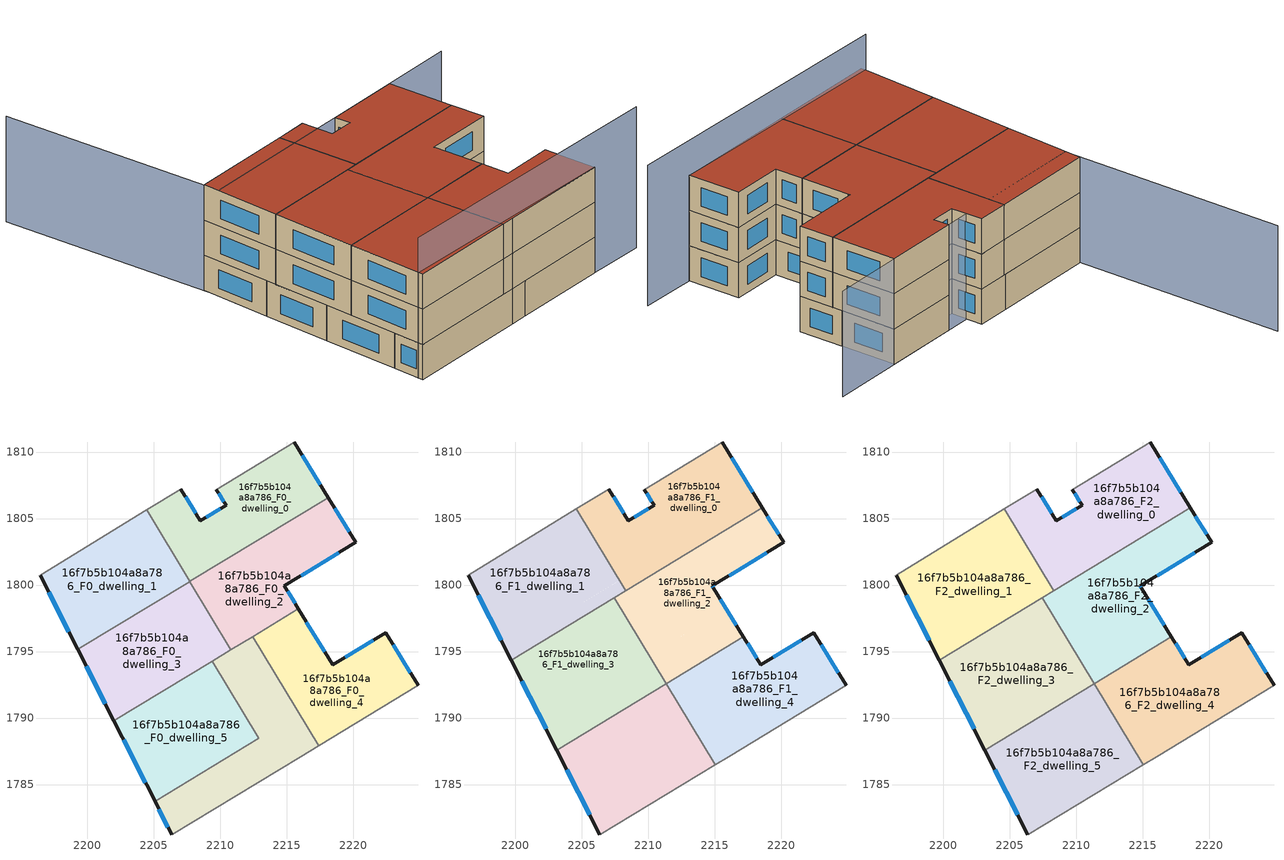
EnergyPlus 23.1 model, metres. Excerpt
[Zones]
16f7b5b104a8a786_F0_dwelling_0
 floor ground (EU_floor_Construction): 2215.56,1810.75 2218.12,1806.58 2207.74,1800.28 2204.48,1805.65 2207.06,1807.22 2208.53,1804.83 2210.45,1806 2209.72,1807.18 z0
 wall outside (EU_wall_Construction): 2209.72,1807.18 2210.45,1806 2208.53,1804.83 2207.06,1807.22 / 2218.12,1806.58 2215.56,1810.75 z0:3
 wall adiabatic (EU_wall_Construction): 2215.56,1810.75 2209.72,1807.18 / 2207.06,1807.22 2204.48,1805.65 z0:3
 wall to 16f7b5b104a8a786_F0_dwelling_1 (EU_wall_Construction): 2204.48,1805.65 2207.74,1800.28 z0:3
 wall to 16f7b5b104a8a786_F0_dwelling_2 (EU_wall_Construction): 2207.74,1800.28 2218.12,1806.58 z0:3
 window (EU_Window_Construction): 2210,1805.73 2208.98,1805.1 / 2209.89,1806.9 2210.28,1806.28 / 2217.52,1807.56 2216.16,1809.77 / 2208.18,1805.39 2207.41,1806.66 z0.7:2.3
16f7b5b104a8a786_F0_dwelling_1
 floor ground (EU_floor_Construction): 2204.48,1805.65 2207.74,1800.28 2199.3,1795.16 2196.46,1800.75 z0
 wall outside (EU_wall_Construction): 2196.46,1800.75 2199.3,1795.16 z0:3
 wall adiabatic (EU_wall_Construction): 2204.48,1805.65 2196.46,1800.75 z0:3
 wall to 16f7b5b104a8a786_F0_dwelling_3 (EU_wall_Construction): 2199.3,1795.16 2207.71,1800.26 z0:3
 wall to 16f7b5b104a8a786_F0_dwelling_2 (EU_wall_Construction): 2207.71,1800.26 2207.74,1800.28 z0:3
 window (EU_Window_Construction): 2197.13,1799.44 2198.64,1796.47 z0.7:2.3
16f7b5b104a8a786_F0_dwelling_2
 floor ground (EU_floor_Construction): 2218.12,1806.58 2220.19,1803.2 2214.83,1799.93 2215.89,1798.21 2210.82,1795.14 2207.71,1800.26 z0
 wall outside (EU_wall_Construction): 2215.89,1798.21 2214.83,1799.93 2220.19,1803.2 2218.12,1806.58 z0:3
 wall to 16f7b5b104a8a786_F0_dwelling_3 (EU_wall_Construction): 2207.71,1800.26 2210.82,1795.14 z0:3
 wall to 16f7b5b104a8a786_F0_dwelling_4 (EU_wall_Construction): 2212.46,1796.13 2215.89,1798.21 z0:3
 wall to 16f7b5b104a8a786_F0_dwelling_6 (EU_wall_Construction): 2210.82,1795.14 2212.46,1796.13 z0:3
 window (EU_Window_Construction): 2219.71,1804 2218.61,1805.78 / 2216.09,1800.7 2218.93,1802.44 / 2215.64,1798.61 2215.08,1799.53 z0.7:2.3
16f7b5b104a8a786_F0_dwelling_3
 floor ground (EU_floor_Construction): 2207.71,1800.26 2210.82,1795.14 2202.03,1789.8 2199.3,1795.16 z0
 wall outside (EU_wall_Construction): 2199.3,1795.16 2202.03,1789.8 z0:3
 wall to 16f7b5b104a8a786_F0_dwelling_5 (EU_wall_Construction): 2202.03,1789.8 2209.4,1794.27 z0:3
 wall to 16f7b5b104a8a786_F0_dwelling_6 (EU_wall_Construction): 2209.4,1794.27 2210.82,1795.14 z0:3
 window (EU_Window_Construction): 2199.94,1793.9 2201.39,1791.06 z0.7:2.3
 ceiling adiabatic (EU_roof_Construction): 2210.82,1795.14 2208.19,1799.48 2207.45,1799.03 2210.08,1794.69 z3
16f7b5b104a8a786_F0_dwelling_4
 floor ground (EU_floor_Construction): 2222.46,1796.43 2224.89,1792.47 2217.44,1787.93 2212.46,1796.13 2215.89,1798.21 2218.47,1793.99 z0
 wall outside (EU_wall_Construction): 2224.89,1792.47 2222.46,1796.43 2218.47,1793.99 2215.89,1798.21 z0:3
 wall adiabatic (EU_wall_Construction): 2217.44,1787.93 2224.89,1792.47 z0:3
 wall to 16f7b5b104a8a786_F0_dwelling_6 (EU_wall_Construction): 2212.46,1796.13 2217.44,1787.93 z0:3
 window (EU_Window_Construction): 2221.52,1795.86 2219.41,1794.57 / 2224.32,1793.4 2223.03,1795.5 / 2217.86,1794.98 2216.49,1797.22 z0.7:2.3
16f7b5b104a8a786_F0_dwelling_5
 floor ground (EU_floor_Construction): 2209.4,1794.27 2212.92,1788.46 2205.11,1783.73 2202.03,1789.8 z0
 wall outside (EU_wall_Construction): 2202.03,1789.8 2205.11,1783.73 z0:3
 wall to 16f7b5b104a8a786_F0_dwelling_6 (EU_wall_Construction): 2205.11,1783.73 2212.92,1788.46 2209.4,1794.27 z0:3
 window (EU_Window_Construction): 2202.75,1788.37 2204.39,1785.15 z0.7:2.3
16f7b5b104a8a786_F0_dwelling_6
 floor ground (EU_floor_Construction): 2212.46,1796.13 2217.44,1787.93 2216.06,1787.08 2206.39,1781.22 2205.11,1783.73 2212.92,1788.46 2209.4,1794.27 z0
 wall outside (EU_wall_Construction): 2205.11,1783.73 2206.39,1781.22 z0:3
 wall adiabatic (EU_wall_Construction): 2206.39,1781.22 2216.06,1787.08 2217.44,1787.93 z0:3
 window (EU_Window_Construction): 2205.41,1783.14 2206.09,1781.81 z0.7:2.3
 ceiling adiabatic (EU_roof_Construction): 2217.44,1787.93 2212.46,1796.13 2210.08,1794.69 2211.36,1792.58 2211.35,1792.57 2215.05,1786.47 2216.06,1787.08 z3
16f7b5b104a8a786_F1_dwelling_0
 floor to 16f7b5b104a8a786_F0_dwelling_0 (EU_floor_Construction): 2215.56,1810.75 2218.12,1806.58 2207.86,1800.35 2204.6,1805.72 2207.06,1807.22 2208.53,1804.83 2210.45,1806 2209.72,1807.18 z3
 floor to 16f7b5b104a8a786_F0_dwelling_2 (EU_floor_Construction): 2218.12,1806.58 2218.6,1805.8 2208.33,1799.57 2207.86,1800.35 z3
 wall outside (EU_wall_Construction): 2209.72,1807.18 2210.45,1806 2208.53,1804.83 2207.06,1807.22 / 2218.6,1805.8 2215.56,1810.75 z3:6
 wall adiabatic (EU_wall_Construction): 2215.56,1810.75 2209.72,1807.18 / 2207.06,1807.22 2204.6,1805.72 z3:6
 wall to 16f7b5b104a8a786_F1_dwelling_1 (EU_wall_Construction): 2204.6,1805.72 2208.33,1799.57 z3:6
 wall to 16f7b5b104a8a786_F1_dwelling_2 (EU_wall_Construction): 2208.33,1799.57 2218.6,1805.8 z3:6
 window (EU_Window_Construction): 2210,1805.73 2208.98,1805.1 / 2209.89,1806.9 2210.28,1806.28 / 2217.89,1806.96 2216.28,1809.58 / 2208.18,1805.39 2207.41,1806.66 z3.7:5.3
16f7b5b104a8a786_F1_dwelling_1
 floor to 16f7b5b104a8a786_F0_dwelling_1 (EU_floor_Construction): 2204.48,1805.65 2207.74,1800.28 2199.3,1795.16 2196.46,1800.75 z3
 floor to 16f7b5b104a8a786_F0_dwelling_0 (EU_floor_Construction): 2204.6,1805.72 2207.86,1800.35 2207.74,1800.28 2204.48,1805.65 z3
 floor to 16f7b5b104a8a786_F0_dwelling_3 (EU_floor_Construction): 2207.71,1800.26 2208.19,1799.48 2199.72,1794.35 2199.3,1795.16 z3
 floor to 16f7b5b104a8a786_F0_dwelling_2 (EU_floor_Construction): 2207.86,1800.35 2208.33,1799.57 2208.19,1799.48 2207.71,1800.26 z3
 wall outside (EU_wall_Construction): 2196.46,1800.75 2199.72,1794.35 z3:6
 wall adiabatic (EU_wall_Construction): 2204.6,1805.72 2196.46,1800.75 z3:6
 wall to 16f7b5b104a8a786_F1_dwelling_3 (EU_wall_Construction): 2199.72,1794.35 2207.44,1799.03 z3:6
 wall to 16f7b5b104a8a786_F1_dwelling_2 (EU_wall_Construction): 2207.45,1799.03 2208.33,1799.57 z3:6
 window (EU_Window_Construction): 2197.23,1799.25 2198.95,1795.85 z3.7:5.3
16f7b5b104a8a786_F1_dwelling_2
 floor to 16f7b5b104a8a786_F0_dwelling_2 (EU_floor_Construction): 2218.6,1805.8 2220.19,1803.2 2214.83,1799.93 2215.89,1798.21 2210.82,1795.14 2208.19,1799.48 z3
 floor to 16f7b5b104a8a786_F0_dwelling_4 (EU_floor_Construction): 2215.89,1798.21 2217.18,1796.11 2213.74,1794.02 2212.46,1796.13 z3
 floor adiabatic (EU_floor_Construction): 2214.91,1799.8 2217.18,1796.11 2211.36,1792.58 2207.45,1799.03 2208.19,1799.48 2210.82,1795.14 2212.46,1796.13 2213.74,1794.02 2217.18,1796.11 2214.83,1799.93 z3
 wall outside (EU_wall_Construction): 2217.18,1796.11 2214.91,1799.8 2214.83,1799.93 2220.19,1803.2 2218.6,1805.8 z3:6
 wall to 16f7b5b104a8a786_F1_dwelling_3 (EU_wall_Construction): 2207.45,1799.03 2211.36,1792.58 z3:6
 wall to 16f7b5b104a8a786_F1_dwelling_4 (EU_wall_Construction): 2211.36,1792.58 2217.18,1796.11 z3:6
 window (EU_Window_Construction): 2216.09,1800.7 2218.93,1802.44 / 2214.89,1799.83 2214.85,1799.9 / 2216.64,1796.97 2215.44,1798.93 / 2219.82,1803.81 2218.97,1805.19 z3.7:5.3
16f7b5b104a8a786_F1_dwelling_3
 floor to 16f7b5b104a8a786_F0_dwelling_3 (EU_floor_Construction): 2207.45,1799.03 2210.08,1794.69 2202.03,1789.8 2199.72,1794.35 z3
 floor to 16f7b5b104a8a786_F0_dwelling_5 (EU_floor_Construction): 2209.4,1794.27 2210.68,1792.16 2203.15,1787.59 2202.03,1789.8 z3
 floor to 16f7b5b104a8a786_F0_dwelling_6 (EU_floor_Construction): 2210.08,1794.69 2211.36,1792.58 2210.68,1792.16 2209.4,1794.27 z3
 wall outside (EU_wall_Construction): 2199.72,1794.35 2203.15,1787.59 z3:6
 wall to 16f7b5b104a8a786_F1_dwelling_5 (EU_wall_Construction): 2203.15,1787.59 2211.35,1792.57 z3:6
 wall to 16f7b5b104a8a786_F1_dwelling_4 (EU_wall_Construction): 2211.35,1792.57 2211.36,1792.58 z3:6
 window (EU_Window_Construction): 2200.52,1792.76 2202.34,1789.18 z3.7:5.3
16f7b5b104a8a786_F1_dwelling_4
 floor to 16f7b5b104a8a786_F0_dwelling_4 (EU_floor_Construction): 2222.46,1796.43 2224.89,1792.47 2217.44,1787.93 2213.74,1794.02 2217.18,1796.11 2218.47,1793.99 z3
 floor adiabatic (EU_floor_Construction): 2213.74,1794.02 2217.44,1787.93 2216.06,1787.08 2215.05,1786.47 2211.35,1792.57 z3
 wall outside (EU_wall_Construction): 2224.89,1792.47 2222.46,1796.43 2218.47,1793.99 2217.18,1796.11 z3:6
 wall adiabatic (EU_wall_Construction): 2215.05,1786.47 2216.06,1787.08 2224.89,1792.47 z3:6
 wall to 16f7b5b104a8a786_F1_dwelling_5 (EU_wall_Construction): 2211.35,1792.57 2215.05,1786.47 z3:6
 window (EU_Window_Construction): 2218.17,1794.49 2217.48,1795.61 / 2221.52,1795.86 2219.41,1794.57 / 2224.32,1793.4 2223.03,1795.5 z3.7:5.3
16f7b5b104a8a786_F1_dwelling_5
 floor to 16f7b5b104a8a786_F0_dwelling_5 (EU_floor_Construction): 2210.68,1792.16 2212.92,1788.46 2205.11,1783.73 2203.15,1787.59 z3
 floor to 16f7b5b104a8a786_F0_dwelling_6 (EU_floor_Construction): 2211.35,1792.57 2215.05,1786.47 2206.39,1781.22 2205.11,1783.73 2212.92,1788.46 2210.68,1792.16 z3
 wall outside (EU_wall_Construction): 2203.15,1787.59 2206.39,1781.22 z3:6
 wall adiabatic (EU_wall_Construction): 2206.39,1781.22 2215.05,1786.47 z3:6
 window (EU_Window_Construction): 2203.91,1786.1 2205.63,1782.71 z3.7:5.3
16f7b5b104a8a786_F2_dwelling_0
 floor to 16f7b5b104a8a786_F1_dwelling_0 (EU_floor_Construction): 2215.56,1810.75 2218.6,1805.8 2208.33,1799.57 2204.6,1805.72 2207.06,1807.22 2208.53,1804.83 2210.45,1806 2209.72,1807.18 z6
 wall outside (EU_wall_Construction): 2209.72,1807.18 2210.45,1806 2208.53,1804.83 2207.06,1807.22 / 2218.6,1805.8 2215.56,1810.75 z6:9
 wall adiabatic (EU_wall_Construction): 2215.56,1810.75 2209.72,1807.18 / 2207.06,1807.22 2204.6,1805.72 z6:9
 wall to 16f7b5b104a8a786_F2_dwelling_1 (EU_wall_Construction): 2204.6,1805.72 2208.33,1799.57 z6:9
 wall to 16f7b5b104a8a786_F2_dwelling_2 (EU_wall_Construction): 2208.33,1799.57 2218.6,1805.8 z6:9
 window (EU_Window_Construction): 2210,1805.73 2208.98,1805.1 / 2209.89,1806.9 2210.28,1806.28 / 2217.89,1806.96 2216.28,1809.58 / 2208.18,1805.39 2207.41,1806.66 z6.7:8.3
 roof outside (EU_roof_Construction): 2218.6,1805.8 2215.56,1810.75 2209.72,1807.18 2210.45,1806 2208.53,1804.83 2207.06,1807.22 2204.6,1805.72 2208.33,1799.57 z9
16f7b5b104a8a786_F2_dwelling_1
 floor to 16f7b5b104a8a786_F1_dwelling_1 (EU_floor_Construction): 2204.6,1805.72 2208.33,1799.57 2199.72,1794.35 2196.46,1800.75 z6
 wall outside (EU_wall_Construction): 2196.46,1800.75 2199.72,1794.35 z6:9
 wall adiabatic (EU_wall_Construction): 2204.6,1805.72 2196.46,1800.75 z6:9
 wall to 16f7b5b104a8a786_F2_dwelling_3 (EU_wall_Construction): 2199.72,1794.35 2207.44,1799.03 z6:9
 wall to 16f7b5b104a8a786_F2_dwelling_2 (EU_wall_Construction): 2207.45,1799.03 2208.33,1799.57 z6:9
 window (EU_Window_Construction): 2197.23,1799.25 2198.95,1795.85 z6.7:8.3
 roof outside (EU_roof_Construction): 2208.33,1799.57 2204.6,1805.72 2196.46,1800.75 2199.72,1794.35 z9
16f7b5b104a8a786_F2_dwelling_2
 floor to 16f7b5b104a8a786_F1_dwelling_2 (EU_floor_Construction): 2218.6,1805.8 2220.19,1803.2 2214.83,1799.93 2214.91,1799.8 2217.18,1796.11 2211.36,1792.58 2207.45,1799.03 z6
 wall outside (EU_wall_Construction): 2217.18,1796.11 2214.91,1799.8 2214.83,1799.93 2220.19,1803.2 2218.6,1805.8 z6:9
 wall to 16f7b5b104a8a786_F2_dwelling_3 (EU_wall_Construction): 2207.45,1799.03 2211.36,1792.58 z6:9
 wall to 16f7b5b104a8a786_F2_dwelling_4 (EU_wall_Construction): 2211.36,1792.58 2217.18,1796.11 z6:9
 window (EU_Window_Construction): 2216.09,1800.7 2218.93,1802.44 / 2214.89,1799.83 2214.85,1799.9 / 2216.64,1796.97 2215.44,1798.93 / 2219.82,1803.81 2218.97,1805.19 z6.7:8.3
 roof outside (EU_roof_Construction): 2217.18,1796.11 2214.91,1799.8 2214.83,1799.93 2220.19,1803.2 2218.6,1805.8 2207.45,1799.03 2211.36,1792.58 z9
16f7b5b104a8a786_F2_dwelling_3
 floor to 16f7b5b104a8a786_F1_dwelling_3 (EU_floor_Construction): 2207.45,1799.03 2211.36,1792.58 2203.15,1787.59 2199.72,1794.35 z6
 wall outside (EU_wall_Construction): 2199.72,1794.35 2203.15,1787.59 z6:9
 wall to 16f7b5b104a8a786_F2_dwelling_5 (EU_wall_Construction): 2203.15,1787.59 2211.35,1792.57 z6:9
 wall to 16f7b5b104a8a786_F2_dwelling_4 (EU_wall_Construction): 2211.35,1792.57 2211.36,1792.58 z6:9
 window (EU_Window_Construction): 2200.52,1792.76 2202.34,1789.18 z6.7:8.3
 roof outside (EU_roof_Construction): 2211.36,1792.58 2207.45,1799.03 2199.72,1794.35 2203.15,1787.59 z9
16f7b5b104a8a786_F2_dwelling_4
 floor to 16f7b5b104a8a786_F1_dwelling_4 (EU_floor_Construction): 2222.46,1796.43 2224.89,1792.47 2216.06,1787.08 2215.05,1786.47 2211.35,1792.57 2217.18,1796.11 2218.47,1793.99 z6
 wall outside (EU_wall_Construction): 2224.89,1792.47 2222.46,1796.43 2218.47,1793.99 2217.18,1796.11 z6:9
 wall adiabatic (EU_wall_Construction): 2215.05,1786.47 2216.06,1787.08 2224.89,1792.47 z6:9
 wall to 16f7b5b104a8a786_F2_dwelling_5 (EU_wall_Construction): 2211.35,1792.57 2215.05,1786.47 z6:9
 window (EU_Window_Construction): 2218.17,1794.49 2217.48,1795.61 / 2221.52,1795.86 2219.41,1794.57 / 2224.32,1793.4 2223.03,1795.5 z6.7:8.3
 roof outside (EU_roof_Construction): 2224.89,1792.47 2222.46,1796.43 2218.47,1793.99 2217.18,1796.11 2211.35,1792.57 2215.05,1786.47 2216.06,1787.08 z9
16f7b5b104a8a786_F2_dwelling_5
 floor to 16f7b5b104a8a786_F1_dwelling_5 (EU_floor_Construction): 2211.35,1792.57 2215.05,1786.47 2206.39,1781.22 2203.15,1787.59 z6
 wall outside (EU_wall_Construction): 2203.15,1787.59 2206.39,1781.22 z6:9
 wall adiabatic (EU_wall_Construction): 2206.39,1781.22 2215.05,1786.47 z6:9
 window (EU_Window_Construction): 2203.91,1786.1 2205.63,1782.71 z6.7:8.3
 roof outside (EU_roof_Construction): 2215.05,1786.47 2211.35,1792.57 2203.15,1787.59 2206.39,1781.22 z9
shading: 2206.18,1781.57 2229.29,1795.04 z0:12; 2221.14,1814.14 2197.16,1799.52 / 2197.16,1799.52 2186.73,1816.62 z0:9
[Building]
EU S2 Campaign: North Axis=0; Terrain=City; Solar Distribution=FullExterior
[Site:Location]
Budapest.Ferenc.Liszt.Intl.AP: Latitude=47.437; Longitude=19.256; Time Zone=1; Elevation=185
[SizingPeriod:WeatherFileDays]
AnnualSizingPeriod: Begin Month=1; Begin Day of Month=1; End Month=12; End Day of Month=31; Day of Week for Start Day=Monday; Use Weather File Daylight Saving Period=No; Use Weather File Rain and Snow Indicators=No
[MATERIAL]
EU_InternalMass_Material: Roughness=MediumRough; Thickness=0.1; Conductivity=1; Density=1800; Specific Heat=900; Thermal Absorptance=0.9; Solar Absorptance=0.7; Visible Absorptance=0.7
[MATERIAL:NOMASS] Roughness=MediumRough; Thermal Absorptance=0.9; Solar Absorptance=0.7; Visible Absorptance=0.7
Name | Thermal Resistance
EU_wall_NoMass | 0.832559
EU_roof_NoMass | 1.39638
EU_floor_NoMass | 0.872794
[WINDOWMATERIAL:SIMPLEGLAZINGSYSTEM]
EU_Window_SimpleGlazing: UFactor=2.79869; Solar Heat Gain Coefficient=0.75; Visible Transmittance=0.75
[CONSTRUCTION]
EU_wall_Construction: EU_wall_NoMass
EU_roof_Construction: EU_roof_NoMass
EU_floor_Construction: EU_floor_NoMass
EU_Window_Construction: EU_Window_SimpleGlazing
EU_InternalMass_Construction: EU_InternalMass_Material
[ZONE] Type=1; Multiplier=1; Ceiling Height=autocalculate; Floor Area=autocalculate; Part of Total Floor Area=Yes
Name | Volume
16f7b5b104a8a786_F0_dwelling_0 | 180.988
16f7b5b104a8a786_F1_dwelling_0; 16f7b5b104a8a786_F2_dwelling_0 | 211.162
16f7b5b104a8a786_F0_dwelling_1 | 181.007
16f7b5b104a8a786_F1_dwelling_1; 16f7b5b104a8a786_F2_dwelling_1 | 211.153
16f7b5b104a8a786_F0_dwelling_2 | 181.008
16f7b5b104a8a786_F1_dwelling_2; 16f7b5b104a8a786_F2_dwelling_2 | 211.178
16f7b5b104a8a786_F0_dwelling_3 | 180.998
16f7b5b104a8a786_F1_dwelling_3; 16f7b5b104a8a786_F2_dwelling_3 | 211.16
16f7b5b104a8a786_F0_dwelling_4 | 180.999
16f7b5b104a8a786_F1_dwelling_4; 16f7b5b104a8a786_F2_dwelling_4 | 211.151
16f7b5b104a8a786_F0_dwelling_5 | 180.985
16f7b5b104a8a786_F1_dwelling_5; 16f7b5b104a8a786_F2_dwelling_5 | 211.163
16f7b5b104a8a786_F0_dwelling_6 | 181.013
[INTERNALMASS] Construction=EU_InternalMass_Construction
Name | Zone or ZoneList | Surface Area
16f7b5b104a8a786_F0_dwelling_0_EU_InternalMass | 16f7b5b104a8a786_F0_dwelling_0 | 60.3286
16f7b5b104a8a786_F0_dwelling_1_EU_InternalMass | 16f7b5b104a8a786_F0_dwelling_1 | 60.3345
16f7b5b104a8a786_F0_dwelling_2_EU_InternalMass | 16f7b5b104a8a786_F0_dwelling_2 | 60.3353
16f7b5b104a8a786_F0_dwelling_3_EU_InternalMass | 16f7b5b104a8a786_F0_dwelling_3 | 60.3324
16f7b5b104a8a786_F0_dwelling_4_EU_InternalMass | 16f7b5b104a8a786_F0_dwelling_4 | 60.3322
16f7b5b104a8a786_F0_dwelling_5_EU_InternalMass | 16f7b5b104a8a786_F0_dwelling_5 | 60.3269
16f7b5b104a8a786_F0_dwelling_6_EU_InternalMass | 16f7b5b104a8a786_F0_dwelling_6 | 60.3377
16f7b5b104a8a786_F1_dwelling_0_EU_InternalMass | 16f7b5b104a8a786_F1_dwelling_0 | 70.3867
16f7b5b104a8a786_F1_dwelling_1_EU_InternalMass | 16f7b5b104a8a786_F1_dwelling_1 | 70.3854
16f7b5b104a8a786_F1_dwelling_2_EU_InternalMass | 16f7b5b104a8a786_F1_dwelling_2 | 70.3925
16f7b5b104a8a786_F1_dwelling_3_EU_InternalMass | 16f7b5b104a8a786_F1_dwelling_3 | 70.3844
16f7b5b104a8a786_F1_dwelling_4_EU_InternalMass | 16f7b5b104a8a786_F1_dwelling_4 | 70.3831
16f7b5b104a8a786_F1_dwelling_5_EU_InternalMass | 16f7b5b104a8a786_F1_dwelling_5 | 70.387
16f7b5b104a8a786_F2_dwelling_0_EU_InternalMass | 16f7b5b104a8a786_F2_dwelling_0 | 70.3867
16f7b5b104a8a786_F2_dwelling_1_EU_InternalMass | 16f7b5b104a8a786_F2_dwelling_1 | 70.3854
16f7b5b104a8a786_F2_dwelling_2_EU_InternalMass | 16f7b5b104a8a786_F2_dwelling_2 | 70.3925
16f7b5b104a8a786_F2_dwelling_3_EU_InternalMass | 16f7b5b104a8a786_F2_dwelling_3 | 70.3844
16f7b5b104a8a786_F2_dwelling_4_EU_InternalMass | 16f7b5b104a8a786_F2_dwelling_4 | 70.3831
16f7b5b104a8a786_F2_dwelling_5_EU_InternalMass | 16f7b5b104a8a786_F2_dwelling_5 | 70.387
[OTHEREQUIPMENT] Fuel Type=Electricity; Design Level Calculation Method=Watts/Area; Power per Zone Floor Area=1; Fraction Latent=0; Fraction Radiant=0; Fraction Lost=0; Carbon Dioxide Generation Rate=0; EndUse Subcategory=EU_Step8_InternalGains
Name | Zone or ZoneList or Space or SpaceList | Schedule
EU_Step8_InternalGain_16f7b5b104a8a786_F0_dwelling_0_f000 | 16f7b5b104a8a786_F0_dwelling_0 | EU_Step8_GainSchedule_16f7b5b104a8a786_F0_dwelling_0_f000
EU_Step8_InternalGain_16f7b5b104a8a786_F0_dwelling_1_f000 | 16f7b5b104a8a786_F0_dwelling_1 | EU_Step8_GainSchedule_16f7b5b104a8a786_F0_dwelling_1_f000
EU_Step8_InternalGain_16f7b5b104a8a786_F0_dwelling_2_f000 | 16f7b5b104a8a786_F0_dwelling_2 | EU_Step8_GainSchedule_16f7b5b104a8a786_F0_dwelling_2_f000
EU_Step8_InternalGain_16f7b5b104a8a786_F0_dwelling_3_f000 | 16f7b5b104a8a786_F0_dwelling_3 | EU_Step8_GainSchedule_16f7b5b104a8a786_F0_dwelling_3_f000
EU_Step8_InternalGain_16f7b5b104a8a786_F0_dwelling_4_f000 | 16f7b5b104a8a786_F0_dwelling_4 | EU_Step8_GainSchedule_16f7b5b104a8a786_F0_dwelling_4_f000
EU_Step8_InternalGain_16f7b5b104a8a786_F0_dwelling_5_f000 | 16f7b5b104a8a786_F0_dwelling_5 | EU_Step8_GainSchedule_16f7b5b104a8a786_F0_dwelling_5_f000
EU_Step8_InternalGain_16f7b5b104a8a786_F0_dwelling_6_f000 | 16f7b5b104a8a786_F0_dwelling_6 | EU_Step8_GainSchedule_16f7b5b104a8a786_F0_dwelling_6_f000
EU_Step8_InternalGain_16f7b5b104a8a786_F1_dwelling_0_f000 | 16f7b5b104a8a786_F1_dwelling_0 | EU_Step8_GainSchedule_16f7b5b104a8a786_F1_dwelling_0_f000
EU_Step8_InternalGain_16f7b5b104a8a786_F1_dwelling_1_f000 | 16f7b5b104a8a786_F1_dwelling_1 | EU_Step8_GainSchedule_16f7b5b104a8a786_F1_dwelling_1_f000
EU_Step8_InternalGain_16f7b5b104a8a786_F1_dwelling_2_f000 | 16f7b5b104a8a786_F1_dwelling_2 | EU_Step8_GainSchedule_16f7b5b104a8a786_F1_dwelling_2_f000
EU_Step8_InternalGain_16f7b5b104a8a786_F1_dwelling_3_f000 | 16f7b5b104a8a786_F1_dwelling_3 | EU_Step8_GainSchedule_16f7b5b104a8a786_F1_dwelling_3_f000
EU_Step8_InternalGain_16f7b5b104a8a786_F1_dwelling_4_f000 | 16f7b5b104a8a786_F1_dwelling_4 | EU_Step8_GainSchedule_16f7b5b104a8a786_F1_dwelling_4_f000
EU_Step8_InternalGain_16f7b5b104a8a786_F1_dwelling_5_f000 | 16f7b5b104a8a786_F1_dwelling_5 | EU_Step8_GainSchedule_16f7b5b104a8a786_F1_dwelling_5_f000
EU_Step8_InternalGain_16f7b5b104a8a786_F2_dwelling_0_f000 | 16f7b5b104a8a786_F2_dwelling_0 | EU_Step8_GainSchedule_16f7b5b104a8a786_F2_dwelling_0_f000
EU_Step8_InternalGain_16f7b5b104a8a786_F2_dwelling_1_f000 | 16f7b5b104a8a786_F2_dwelling_1 | EU_Step8_GainSchedule_16f7b5b104a8a786_F2_dwelling_1_f000
EU_Step8_InternalGain_16f7b5b104a8a786_F2_dwelling_2_f000 | 16f7b5b104a8a786_F2_dwelling_2 | EU_Step8_GainSchedule_16f7b5b104a8a786_F2_dwelling_2_f000
EU_Step8_InternalGain_16f7b5b104a8a786_F2_dwelling_3_f000 | 16f7b5b104a8a786_F2_dwelling_3 | EU_Step8_GainSchedule_16f7b5b104a8a786_F2_dwelling_3_f000
EU_Step8_InternalGain_16f7b5b104a8a786_F2_dwelling_4_f000 | 16f7b5b104a8a786_F2_dwelling_4 | EU_Step8_GainSchedule_16f7b5b104a8a786_F2_dwelling_4_f000
EU_Step8_InternalGain_16f7b5b104a8a786_F2_dwelling_5_f000 | 16f7b5b104a8a786_F2_dwelling_5 | EU_Step8_GainSchedule_16f7b5b104a8a786_F2_dwelling_5_f000
[ZONEVENTILATION:DESIGNFLOWRATE] Schedule=EU_AlwaysOn; Design Flow Rate Calculation Method=AirChanges/Hour; Air Changes per Hour=0.475469; Ventilation Type=Natural; Fan Pressure Rise=0; Fan Total Efficiency=1; Constant Term Coefficient=1; Temperature Term Coefficient=0; Velocity Term Coefficient=0; Velocity Squared Term Coefficient=0; Minimum Indoor Temperature=-100; Maximum Indoor Temperature=100; Delta Temperature=-100; Minimum Outdoor Temperature=-100; Maximum Outdoor Temperature=100; Maximum Wind Speed=40
Name | Zone or ZoneList or Space or SpaceList
EU_ConstantAir_16f7b5b104a8a786_F0_dwelling_0 | 16f7b5b104a8a786_F0_dwelling_0
EU_ConstantAir_16f7b5b104a8a786_F0_dwelling_1 | 16f7b5b104a8a786_F0_dwelling_1
EU_ConstantAir_16f7b5b104a8a786_F0_dwelling_2 | 16f7b5b104a8a786_F0_dwelling_2
EU_ConstantAir_16f7b5b104a8a786_F0_dwelling_3 | 16f7b5b104a8a786_F0_dwelling_3
EU_ConstantAir_16f7b5b104a8a786_F0_dwelling_4 | 16f7b5b104a8a786_F0_dwelling_4
EU_ConstantAir_16f7b5b104a8a786_F0_dwelling_5 | 16f7b5b104a8a786_F0_dwelling_5
EU_ConstantAir_16f7b5b104a8a786_F0_dwelling_6 | 16f7b5b104a8a786_F0_dwelling_6
EU_ConstantAir_16f7b5b104a8a786_F1_dwelling_0 | 16f7b5b104a8a786_F1_dwelling_0
EU_ConstantAir_16f7b5b104a8a786_F1_dwelling_1 | 16f7b5b104a8a786_F1_dwelling_1
EU_ConstantAir_16f7b5b104a8a786_F1_dwelling_2 | 16f7b5b104a8a786_F1_dwelling_2
EU_ConstantAir_16f7b5b104a8a786_F1_dwelling_3 | 16f7b5b104a8a786_F1_dwelling_3
EU_ConstantAir_16f7b5b104a8a786_F1_dwelling_4 | 16f7b5b104a8a786_F1_dwelling_4
EU_ConstantAir_16f7b5b104a8a786_F1_dwelling_5 | 16f7b5b104a8a786_F1_dwelling_5
EU_ConstantAir_16f7b5b104a8a786_F2_dwelling_0 | 16f7b5b104a8a786_F2_dwelling_0
EU_ConstantAir_16f7b5b104a8a786_F2_dwelling_1 | 16f7b5b104a8a786_F2_dwelling_1
EU_ConstantAir_16f7b5b104a8a786_F2_dwelling_2 | 16f7b5b104a8a786_F2_dwelling_2
EU_ConstantAir_16f7b5b104a8a786_F2_dwelling_3 | 16f7b5b104a8a786_F2_dwelling_3
EU_ConstantAir_16f7b5b104a8a786_F2_dwelling_4 | 16f7b5b104a8a786_F2_dwelling_4
EU_ConstantAir_16f7b5b104a8a786_F2_dwelling_5 | 16f7b5b104a8a786_F2_dwelling_5
[HVACTEMPLATE:THERMOSTAT] Constant Heating Setpoint=20; Constant Cooling Setpoint=50
EU_HeatOnly_16f7b5b104a8a786_F0_dwelling_0; EU_HeatOnly_16f7b5b104a8a786_F0_dwelling_1; EU_HeatOnly_16f7b5b104a8a786_F0_dwelling_2; EU_HeatOnly_16f7b5b104a8a786_F0_dwelling_3; EU_HeatOnly_16f7b5b104a8a786_F0_dwelling_4; EU_HeatOnly_16f7b5b104a8a786_F0_dwelling_5; EU_HeatOnly_16f7b5b104a8a786_F0_dwelling_6; EU_HeatOnly_16f7b5b104a8a786_F1_dwelling_0; EU_HeatOnly_16f7b5b104a8a786_F1_dwelling_1; EU_HeatOnly_16f7b5b104a8a786_F1_dwelling_2; EU_HeatOnly_16f7b5b104a8a786_F1_dwelling_3; EU_HeatOnly_16f7b5b104a8a786_F1_dwelling_4; EU_HeatOnly_16f7b5b104a8a786_F1_dwelling_5; EU_HeatOnly_16f7b5b104a8a786_F2_dwelling_0; EU_HeatOnly_16f7b5b104a8a786_F2_dwelling_1; EU_HeatOnly_16f7b5b104a8a786_F2_dwelling_2; EU_HeatOnly_16f7b5b104a8a786_F2_dwelling_3; EU_HeatOnly_16f7b5b104a8a786_F2_dwelling_4; EU_HeatOnly_16f7b5b104a8a786_F2_dwelling_5
[HVACTEMPLATE:ZONE:IDEALLOADSAIRSYSTEM] System Availability Schedule=EU_AlwaysOn; Maximum Heating Supply Air Temperature=50; Minimum Cooling Supply Air Temperature=13; Maximum Heating Supply Air Humidity Ratio=0.0156; Minimum Cooling Supply Air Humidity Ratio=0.0077; Heating Limit=NoLimit; Cooling Limit=NoLimit; Heating Availability Schedule=EU_AlwaysOn; Cooling Availability Schedule=EU_CoolingOff; Dehumidification Control Type=ConstantSensibleHeatRatio; Cooling Sensible Heat Ratio=0.7; Dehumidification Setpoint=60; Humidification Control Type=None; Humidification Setpoint=30; Outdoor Air Method=None; Outdoor Air Flow Rate per Person=0.00944; Outdoor Air Flow Rate per Zone Floor Area=0; Outdoor Air Flow Rate per Zone=0; Demand Controlled Ventilation Type=None; Outdoor Air Economizer Type=NoEconomizer; Heat Recovery Type=None; Sensible Heat Recovery Effectiveness=0.7; Latent Heat Recovery Effectiveness=0.65
Name | Template Thermostat
16f7b5b104a8a786_F0_dwelling_0 | EU_HeatOnly_16f7b5b104a8a786_F0_dwelling_0
16f7b5b104a8a786_F0_dwelling_1 | EU_HeatOnly_16f7b5b104a8a786_F0_dwelling_1
16f7b5b104a8a786_F0_dwelling_2 | EU_HeatOnly_16f7b5b104a8a786_F0_dwelling_2
16f7b5b104a8a786_F0_dwelling_3 | EU_HeatOnly_16f7b5b104a8a786_F0_dwelling_3
16f7b5b104a8a786_F0_dwelling_4 | EU_HeatOnly_16f7b5b104a8a786_F0_dwelling_4
16f7b5b104a8a786_F0_dwelling_5 | EU_HeatOnly_16f7b5b104a8a786_F0_dwelling_5
16f7b5b104a8a786_F0_dwelling_6 | EU_HeatOnly_16f7b5b104a8a786_F0_dwelling_6
16f7b5b104a8a786_F1_dwelling_0 | EU_HeatOnly_16f7b5b104a8a786_F1_dwelling_0
16f7b5b104a8a786_F1_dwelling_1 | EU_HeatOnly_16f7b5b104a8a786_F1_dwelling_1
16f7b5b104a8a786_F1_dwelling_2 | EU_HeatOnly_16f7b5b104a8a786_F1_dwelling_2
16f7b5b104a8a786_F1_dwelling_3 | EU_HeatOnly_16f7b5b104a8a786_F1_dwelling_3
16f7b5b104a8a786_F1_dwelling_4 | EU_HeatOnly_16f7b5b104a8a786_F1_dwelling_4
16f7b5b104a8a786_F1_dwelling_5 | EU_HeatOnly_16f7b5b104a8a786_F1_dwelling_5
16f7b5b104a8a786_F2_dwelling_0 | EU_HeatOnly_16f7b5b104a8a786_F2_dwelling_0
16f7b5b104a8a786_F2_dwelling_1 | EU_HeatOnly_16f7b5b104a8a786_F2_dwelling_1
16f7b5b104a8a786_F2_dwelling_2 | EU_HeatOnly_16f7b5b104a8a786_F2_dwelling_2
16f7b5b104a8a786_F2_dwelling_3 | EU_HeatOnly_16f7b5b104a8a786_F2_dwelling_3
16f7b5b104a8a786_F2_dwelling_4 | EU_HeatOnly_16f7b5b104a8a786_F2_dwelling_4
16f7b5b104a8a786_F2_dwelling_5 | EU_HeatOnly_16f7b5b104a8a786_F2_dwelling_5
[SIZING:ZONE] Zone Cooling Design Supply Air Temperature Input Method=SupplyAirTemperature; Zone Cooling Design Supply Air Temperature=13; Zone Heating Design Supply Air Temperature Input Method=SupplyAirTemperature; Zone Heating Design Supply Air Temperature=50; Zone Cooling Design Supply Air Humidity Ratio=0.008; Zone Heating Design Supply Air Humidity Ratio=0.008; Cooling Design Air Flow Method=DesignDay; Cooling Design Air Flow Rate=0; Cooling Minimum Air Flow per Zone Floor Area=0.000762; Cooling Minimum Air Flow=0; Cooling Minimum Air Flow Fraction=0.2; Heating Design Air Flow Method=DesignDay; Heating Design Air Flow Rate=0; Heating Maximum Air Flow per Zone Floor Area=0.002032; Heating Maximum Air Flow=0.141576; Heating Maximum Air Flow Fraction=0.3; Account for Dedicated Outdoor Air System=No; Dedicated Outdoor Air System Control Strategy=NeutralSupplyAir; Dedicated Outdoor Air Low Setpoint Temperature for Design=autosize; Dedicated Outdoor Air High Setpoint Temperature for Design=autosize; Zone Load Sizing Method=Sensible Load Only No Latent Load; Zone Latent Cooling Design Supply Air Humidity Ratio Input Method=HumidityRatioDifference; Zone Cooling Design Supply Air Humidity Ratio Difference=0.005; Zone Latent Heating Design Supply Air Humidity Ratio Input Method=HumidityRatioDifference; Zone Humidification Design Supply Air Humidity Ratio Difference=0.005
16f7b5b104a8a786_F0_dwelling_0; 16f7b5b104a8a786_F0_dwelling_1; 16f7b5b104a8a786_F0_dwelling_2; 16f7b5b104a8a786_F0_dwelling_3; 16f7b5b104a8a786_F0_dwelling_4; 16f7b5b104a8a786_F0_dwelling_5; 16f7b5b104a8a786_F0_dwelling_6; 16f7b5b104a8a786_F1_dwelling_0; 16f7b5b104a8a786_F1_dwelling_1; 16f7b5b104a8a786_F1_dwelling_2; 16f7b5b104a8a786_F1_dwelling_3; 16f7b5b104a8a786_F1_dwelling_4; 16f7b5b104a8a786_F1_dwelling_5; 16f7b5b104a8a786_F2_dwelling_0; 16f7b5b104a8a786_F2_dwelling_1; 16f7b5b104a8a786_F2_dwelling_2; 16f7b5b104a8a786_F2_dwelling_3; 16f7b5b104a8a786_F2_dwelling_4; 16f7b5b104a8a786_F2_dwelling_5
[SCHEDULE:CONSTANT]
Name | Hourly Value
EU_AlwaysOn | 1
EU_CoolingOff | 0
[SCHEDULE:FILE] Column Number=1; Rows to Skip at Top=0; Number of Hours of Data=8760; Column Separator=Comma; Interpolate to Timestep=No; Minutes per Item=60; Adjust Schedule for Daylight Savings=Yes
Name | File
EU_Step8_GainSchedule_16f7b5b104a8a786_F0_dwelling_0_f000 | ../../schedules/16f7b5b104a8a786/16f7b5b104a8a786_F0_dwelling_0_f000_gain.csv
EU_Step8_GainSchedule_16f7b5b104a8a786_F0_dwelling_1_f000 | ../../schedules/16f7b5b104a8a786/16f7b5b104a8a786_F0_dwelling_1_f000_gain.csv
EU_Step8_GainSchedule_16f7b5b104a8a786_F0_dwelling_2_f000 | ../../schedules/16f7b5b104a8a786/16f7b5b104a8a786_F0_dwelling_2_f000_gain.csv
EU_Step8_GainSchedule_16f7b5b104a8a786_F0_dwelling_3_f000 | ../../schedules/16f7b5b104a8a786/16f7b5b104a8a786_F0_dwelling_3_f000_gain.csv
EU_Step8_GainSchedule_16f7b5b104a8a786_F0_dwelling_4_f000 | ../../schedules/16f7b5b104a8a786/16f7b5b104a8a786_F0_dwelling_4_f000_gain.csv
EU_Step8_GainSchedule_16f7b5b104a8a786_F0_dwelling_5_f000 | ../../schedules/16f7b5b104a8a786/16f7b5b104a8a786_F0_dwelling_5_f000_gain.csv
EU_Step8_GainSchedule_16f7b5b104a8a786_F0_dwelling_6_f000 | ../../schedules/16f7b5b104a8a786/16f7b5b104a8a786_F0_dwelling_6_f000_gain.csv
EU_Step8_GainSchedule_16f7b5b104a8a786_F1_dwelling_0_f000 | ../../schedules/16f7b5b104a8a786/16f7b5b104a8a786_F1_dwelling_0_f000_gain.csv
EU_Step8_GainSchedule_16f7b5b104a8a786_F1_dwelling_1_f000 | ../../schedules/16f7b5b104a8a786/16f7b5b104a8a786_F1_dwelling_1_f000_gain.csv
EU_Step8_GainSchedule_16f7b5b104a8a786_F1_dwelling_2_f000 | ../../schedules/16f7b5b104a8a786/16f7b5b104a8a786_F1_dwelling_2_f000_gain.csv
EU_Step8_GainSchedule_16f7b5b104a8a786_F1_dwelling_3_f000 | ../../schedules/16f7b5b104a8a786/16f7b5b104a8a786_F1_dwelling_3_f000_gain.csv
EU_Step8_GainSchedule_16f7b5b104a8a786_F1_dwelling_4_f000 | ../../schedules/16f7b5b104a8a786/16f7b5b104a8a786_F1_dwelling_4_f000_gain.csv
EU_Step8_GainSchedule_16f7b5b104a8a786_F1_dwelling_5_f000 | ../../schedules/16f7b5b104a8a786/16f7b5b104a8a786_F1_dwelling_5_f000_gain.csv
EU_Step8_GainSchedule_16f7b5b104a8a786_F2_dwelling_0_f000 | ../../schedules/16f7b5b104a8a786/16f7b5b104a8a786_F2_dwelling_0_f000_gain.csv
EU_Step8_GainSchedule_16f7b5b104a8a786_F2_dwelling_1_f000 | ../../schedules/16f7b5b104a8a786/16f7b5b104a8a786_F2_dwelling_1_f000_gain.csv
EU_Step8_GainSchedule_16f7b5b104a8a786_F2_dwelling_2_f000 | ../../schedules/16f7b5b104a8a786/16f7b5b104a8a786_F2_dwelling_2_f000_gain.csv
EU_Step8_GainSchedule_16f7b5b104a8a786_F2_dwelling_3_f000 | ../../schedules/16f7b5b104a8a786/16f7b5b104a8a786_F2_dwelling_3_f000_gain.csv
EU_Step8_GainSchedule_16f7b5b104a8a786_F2_dwelling_4_f000 | ../../schedules/16f7b5b104a8a786/16f7b5b104a8a786_F2_dwelling_4_f000_gain.csv
EU_Step8_GainSchedule_16f7b5b104a8a786_F2_dwelling_5_f000 | ../../schedules/16f7b5b104a8a786/16f7b5b104a8a786_F2_dwelling_5_f000_gain.csv
